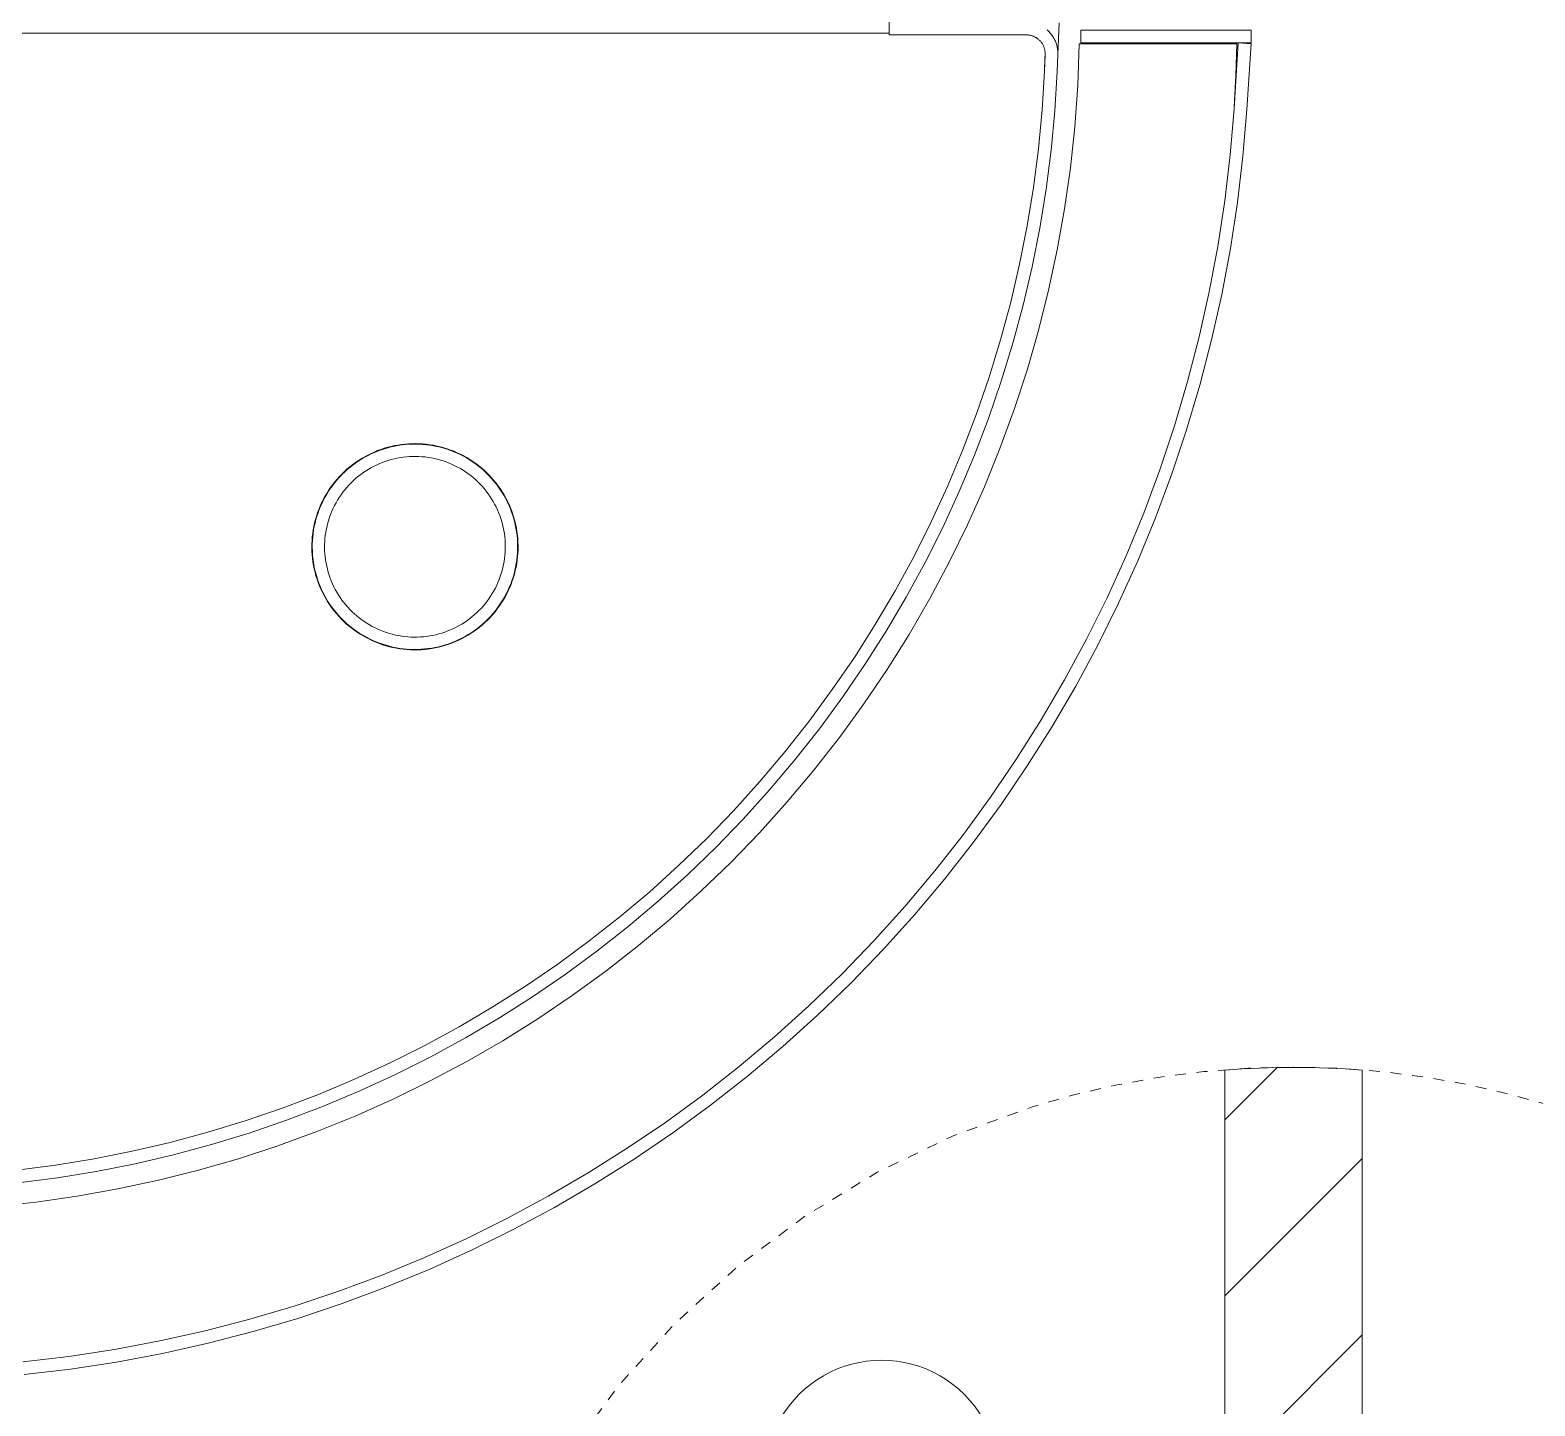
# Model space of a CAD drawing. Header units: inches. Extents: x -0.2 to 94.2, y 2.6 to 69.8.
# Drawn here: x 19.16 to 33.09, y 15.63 to 28.37 of the extents above; entities that cross this region are included whole.
import ezdxf

# ---------------------------------------------------------------- set-up
doc = ezdxf.new("R2010")
doc.units = ezdxf.units.IN
doc.linetypes.add('HIDDEN', pattern=[1.905, 1.27, -0.635])
doc.layers.add('ZANO_R', color=7, linetype='Continuous', lineweight=0)
doc.layers.add('ZANO_R_przerywana', color=250, linetype='HIDDEN', lineweight=0)

msp = doc.modelspace()

# ---------------------------------------------------------------- linework, layer by layer
at = {"layer": 'ZANO_R'}
for p, q in [((27.10965, 28.4403), (27.10965, 28.32219)), ((28.68424, 28.43515), (28.67135, 28.13983)), ((27.10965, 28.33697), (17.99391, 28.33697)), ((27.50336, 28.32219), (27.10965, 28.32219)), ((28.38013, 28.32219), (27.50336, 28.32219)), ((28.38013, 28.32219), (28.38608, 28.32209)), ((28.38608, 28.32209), (28.39202, 28.32178)), ((28.39202, 28.32178), (28.39795, 28.32127)), ((28.39795, 28.32127), (28.40385, 28.32055)), ((28.40385, 28.32055), (28.40973, 28.31964)), ((28.40973, 28.31964), (28.41558, 28.31852)), ((28.41558, 28.31852), (28.42138, 28.3172)), ((28.42138, 28.3172), (28.42713, 28.31569)), ((28.42713, 28.31569), (28.43283, 28.31398)), ((28.43283, 28.31398), (28.43847, 28.31207)), ((28.43847, 28.31207), (28.44403, 28.30997)), ((28.44403, 28.30997), (28.44953, 28.30768)), ((28.44953, 28.30768), (28.45494, 28.3052)), ((28.45494, 28.3052), (28.46026, 28.30254)), ((28.46026, 28.30254), (28.46549, 28.2997)), ((28.46549, 28.2997), (28.47061, 28.29668)), ((28.47061, 28.29668), (28.47563, 28.29348)), ((28.47563, 28.29348), (28.48054, 28.29012)), ((28.48054, 28.29012), (28.48533, 28.28659)), ((28.48533, 28.28659), (28.48999, 28.28289)), ((28.48999, 28.28289), (28.49453, 28.27904)), ((28.49453, 28.27904), (28.49893, 28.27503)), ((28.57993, 28.361), (28.57253, 28.36773)), ((28.58709, 28.35401), (28.57993, 28.361)), ((28.59401, 28.34678), (28.58709, 28.35401)), ((28.60068, 28.33932), (28.59401, 28.34678)), ((28.60708, 28.33163), (28.60068, 28.33932)), ((28.61322, 28.32373), (28.60708, 28.33163)), ((28.61909, 28.31562), (28.61322, 28.32373)), ((28.62467, 28.30732), (28.61909, 28.31562)), ((28.62997, 28.29882), (28.62467, 28.30732)), ((28.63497, 28.29016), (28.62997, 28.29882)), ((28.63966, 28.28132), (28.63497, 28.29016)), ((28.64406, 28.27233), (28.63966, 28.28132)), ((28.88458, 28.36587), (30.4594, 28.36587)), ((28.88458, 28.24776), (28.88458, 28.36587)), ((30.4594, 28.36587), (30.4594, 28.24776)), ((28.49893, 28.27503), (28.50319, 28.27088)), ((28.50319, 28.27088), (28.5073, 28.26658)), ((28.5073, 28.26658), (28.51127, 28.26214)), ((28.51127, 28.26214), (28.51508, 28.25757)), ((28.51508, 28.25757), (28.51873, 28.25288)), ((28.51873, 28.25288), (28.52221, 28.24805)), ((28.52221, 28.24805), (28.52553, 28.24312)), ((28.52553, 28.24312), (28.52868, 28.23807)), ((28.52868, 28.23807), (28.53165, 28.23291)), ((28.53165, 28.23291), (28.53445, 28.22766)), ((28.53445, 28.22766), (28.53706, 28.22231)), ((28.53706, 28.22231), (28.53949, 28.21688)), ((28.53949, 28.21688), (28.54172, 28.21137)), ((28.54172, 28.21137), (28.54377, 28.20578)), ((28.54377, 28.20578), (28.54563, 28.20013)), ((28.54563, 28.20013), (28.54729, 28.19441)), ((28.55319, 28.1414), (28.54649, 27.98797)), ((28.54729, 28.19441), (28.54875, 28.18865)), ((28.55272, 28.16374), (28.54738, 28.00881)), ((28.54875, 28.18865), (28.55001, 28.18283)), ((28.55001, 28.18283), (28.55108, 28.17698)), ((28.55108, 28.17698), (28.55194, 28.17109)), ((28.55194, 28.17109), (28.5526, 28.16518)), ((28.5526, 28.16518), (28.55305, 28.15924)), ((28.55305, 28.15924), (28.5533, 28.1533)), ((28.55335, 28.14735), (28.55319, 28.1414)), ((28.5533, 28.1533), (28.55335, 28.14735)), ((28.64814, 28.26319), (28.64406, 28.27233)), ((28.6519, 28.25392), (28.64814, 28.26319)), ((28.65535, 28.24453), (28.6519, 28.25392)), ((28.65847, 28.23502), (28.65535, 28.24453)), ((28.66126, 28.22541), (28.65847, 28.23502)), ((28.66372, 28.21571), (28.66126, 28.22541)), ((28.66584, 28.20593), (28.66372, 28.21571)), ((28.66763, 28.19608), (28.66584, 28.20593)), ((28.66908, 28.18618), (28.66763, 28.19608)), ((28.67019, 28.17624), (28.66908, 28.18618)), ((28.67095, 28.16626), (28.67019, 28.17624)), ((28.67138, 28.15626), (28.67095, 28.16626)), ((28.67119, 28.13625), (28.67146, 28.14625)), ((28.67146, 28.14625), (28.67138, 28.15626)), ((28.86952, 28.23855), (28.85531, 27.85513)), ((30.32647, 28.23855), (28.86952, 28.23855)), ((30.4594, 28.24776), (28.88458, 28.24776)), ((30.34154, 28.24776), (30.30163, 27.63882)), ((30.32647, 28.23855), (30.31793, 27.94516)), ((30.4594, 28.24003), (30.34154, 28.24776)), ((30.4594, 28.24003), (30.41949, 27.6311)), ((28.67119, 28.13625), (28.66449, 27.98282)), ((28.54649, 27.98797), (28.52467, 27.62759)), ((28.64242, 27.61846), (28.66449, 27.98282)), ((30.31793, 27.94516), (30.30249, 27.65205)), ((28.85531, 27.85513), (28.82776, 27.47244)), ((28.52467, 27.62759), (28.4907, 27.26814)), ((28.60809, 27.25505), (28.64242, 27.61846)), ((30.30163, 27.63882), (30.26633, 27.21243)), ((30.38386, 27.20067), (30.41949, 27.6311)), ((28.82776, 27.47244), (28.78692, 27.09094)), ((28.4907, 27.26814), (28.44464, 26.91005)), ((28.56152, 26.89301), (28.60809, 27.25505)), ((30.26633, 27.21243), (30.21644, 26.7875)), ((30.33349, 26.77172), (30.38386, 27.20067)), ((28.78692, 27.09094), (28.73282, 26.71109)), ((28.44464, 26.91005), (28.38654, 26.55371)), ((28.50277, 26.53274), (28.56152, 26.89301)), ((30.21644, 26.7875), (30.15201, 26.36454)), ((30.26846, 26.34475), (30.33349, 26.77172)), ((28.73282, 26.71109), (28.66554, 26.33335)), ((28.38654, 26.55371), (28.31645, 26.19953)), ((28.43191, 26.17466), (28.50277, 26.53274)), ((28.66554, 26.33335), (28.58515, 25.95819)), ((30.15201, 26.36454), (30.07313, 25.94402)), ((30.18882, 25.92026), (30.26846, 26.34475)), ((28.31645, 26.19953), (28.23447, 25.84792)), ((28.34902, 25.81917), (28.43191, 26.17466)), ((28.58515, 25.95819), (28.49175, 25.58604)), ((30.07313, 25.94402), (29.97987, 25.52646)), ((30.09469, 25.49875), (30.18882, 25.92026)), ((28.23447, 25.84792), (28.14068, 25.49927)), ((28.2542, 25.46667), (28.34902, 25.81917)), ((28.14068, 25.49927), (28.03518, 25.15398)), ((28.49175, 25.58604), (28.38546, 25.21738)), ((29.97987, 25.52646), (29.87236, 25.11234)), ((29.98616, 25.08071), (30.09469, 25.49875)), ((28.14754, 25.11757), (28.2542, 25.46667)), ((28.38546, 25.21738), (28.26641, 24.85263)), ((28.03518, 25.15398), (27.91811, 24.81244)), ((28.02918, 24.77227), (28.14754, 25.11757)), ((29.87236, 25.11234), (29.75072, 24.70215)), ((29.86336, 24.66664), (29.98616, 25.08071)), ((27.91811, 24.81244), (27.7896, 24.47505)), ((28.26641, 24.85263), (28.13473, 24.49225)), ((27.89925, 24.43115), (28.02918, 24.77227)), ((29.75072, 24.70215), (29.61509, 24.29637)), ((29.72645, 24.25702), (29.86336, 24.66664)), ((22.49931, 24.51218), (22.53151, 24.51923)), ((22.53151, 24.51923), (22.56393, 24.52517)), ((22.56457, 24.52129), (22.53229, 24.51537)), ((22.56393, 24.52517), (22.59653, 24.52999)), ((22.59704, 24.52609), (22.56457, 24.52129)), ((22.59653, 24.52999), (22.62928, 24.53368)), ((22.62966, 24.52976), (22.59704, 24.52609)), ((22.62928, 24.53368), (22.66214, 24.53624)), ((22.66238, 24.53231), (22.62966, 24.52976)), ((22.66214, 24.53624), (22.69507, 24.53766)), ((22.69517, 24.53373), (22.66238, 24.53231)), ((22.69507, 24.53766), (22.72803, 24.53795)), ((22.72799, 24.53401), (22.69517, 24.53373)), ((22.76081, 24.53316), (22.72799, 24.53401)), ((22.72803, 24.53795), (22.76098, 24.53709)), ((22.79357, 24.53118), (22.76081, 24.53316)), ((22.76098, 24.53709), (22.79387, 24.5351)), ((22.82624, 24.52807), (22.79357, 24.53118)), ((22.79387, 24.5351), (22.82668, 24.53198)), ((22.85879, 24.52383), (22.82624, 24.52807)), ((22.82668, 24.53198), (22.85937, 24.52772)), ((22.89117, 24.51847), (22.85879, 24.52383)), ((22.85937, 24.52772), (22.89188, 24.52234)), ((22.92335, 24.512), (22.89117, 24.51847)), ((22.89188, 24.52234), (22.92419, 24.51584)), ((22.17068, 24.36427), (22.19796, 24.38276)), ((22.20011, 24.37946), (22.17294, 24.36105)), ((22.19796, 24.38276), (22.22587, 24.40029)), ((22.22791, 24.39692), (22.20011, 24.37946)), ((22.22587, 24.40029), (22.25437, 24.41685)), ((22.25628, 24.41342), (22.22791, 24.39692)), ((22.25437, 24.41685), (22.28342, 24.43242)), ((22.28521, 24.42892), (22.25628, 24.41342)), ((22.28342, 24.43242), (22.31299, 24.44698)), ((22.31466, 24.44341), (22.28521, 24.42892)), ((22.31299, 24.44698), (22.34304, 24.4605)), ((22.34459, 24.45689), (22.31466, 24.44341)), ((22.34304, 24.4605), (22.37354, 24.47298)), ((22.37497, 24.46932), (22.34459, 24.45689)), ((22.37354, 24.47298), (22.40446, 24.48441)), ((22.40576, 24.48069), (22.37497, 24.46932)), ((22.40446, 24.48441), (22.43575, 24.49475)), ((22.43692, 24.49099), (22.40576, 24.48069)), ((22.43575, 24.49475), (22.46738, 24.50401)), ((22.46842, 24.50022), (22.43692, 24.49099)), ((22.44347, 24.37292), (22.47089, 24.38199)), ((22.46738, 24.50401), (22.49931, 24.51218)), ((22.50022, 24.50835), (22.46842, 24.50022)), ((22.47089, 24.38199), (22.49861, 24.3901)), ((22.49861, 24.3901), (22.52659, 24.39726)), ((22.53229, 24.51537), (22.50022, 24.50835)), ((22.52659, 24.39726), (22.5548, 24.40344)), ((22.5548, 24.40344), (22.58321, 24.40865)), ((22.58321, 24.40865), (22.61178, 24.41287)), ((22.61178, 24.41287), (22.64048, 24.4161)), ((22.64048, 24.4161), (22.66927, 24.41834)), ((22.66927, 24.41834), (22.69813, 24.41959)), ((22.69813, 24.41959), (22.72701, 24.41984)), ((22.72701, 24.41984), (22.75588, 24.41909)), ((22.75588, 24.41909), (22.78471, 24.41735)), ((22.78471, 24.41735), (22.81346, 24.41461)), ((22.81346, 24.41461), (22.8421, 24.41088)), ((22.8421, 24.41088), (22.87059, 24.40617)), ((22.87059, 24.40617), (22.89891, 24.40047)), ((22.89891, 24.40047), (22.92701, 24.3938)), ((22.95529, 24.50442), (22.92335, 24.512)), ((22.92419, 24.51584), (22.95626, 24.50823)), ((22.92701, 24.3938), (22.95486, 24.38617)), ((22.95486, 24.38617), (22.98243, 24.37757)), ((22.98694, 24.49574), (22.95529, 24.50442)), ((22.95626, 24.50823), (22.98805, 24.49952)), ((22.98243, 24.37757), (23.00969, 24.36804)), ((23.01828, 24.48598), (22.98694, 24.49574)), ((22.98805, 24.49952), (23.01951, 24.48971)), ((23.04926, 24.47513), (23.01828, 24.48598)), ((23.01951, 24.48971), (23.05062, 24.47883)), ((23.07985, 24.46323), (23.04926, 24.47513)), ((23.05062, 24.47883), (23.08134, 24.46688)), ((23.11001, 24.45028), (23.07985, 24.46323)), ((23.08134, 24.46688), (23.11162, 24.45387)), ((23.1397, 24.43629), (23.11001, 24.45028)), ((23.11162, 24.45387), (23.14144, 24.43983)), ((23.16889, 24.42129), (23.1397, 24.43629)), ((23.14144, 24.43983), (23.17075, 24.42476)), ((23.19755, 24.40529), (23.16889, 24.42129)), ((23.17075, 24.42476), (23.19953, 24.40869)), ((23.22564, 24.38831), (23.19755, 24.40529)), ((23.19953, 24.40869), (23.22773, 24.39164)), ((23.25313, 24.37037), (23.22564, 24.38831)), ((23.22773, 24.39164), (23.25533, 24.37363)), ((27.7896, 24.47505), (27.64978, 24.14218)), ((27.75789, 24.09461), (27.89925, 24.43115)), ((28.13473, 24.49225), (27.9906, 24.13667)), ((22.02179, 24.23464), (22.04469, 24.25835)), ((22.02467, 24.23196), (22.04748, 24.25556)), ((22.04469, 24.25835), (22.0684, 24.28125)), ((22.07108, 24.27837), (22.04748, 24.25556)), ((22.0684, 24.28125), (22.09288, 24.30331)), ((22.09546, 24.30035), (22.07108, 24.27837)), ((22.09288, 24.30331), (22.1181, 24.32452)), ((22.12058, 24.32147), (22.09546, 24.30035)), ((22.1181, 24.32452), (22.14405, 24.34485)), ((22.14642, 24.34171), (22.12058, 24.32147)), ((22.14405, 24.34485), (22.17068, 24.36427)), ((22.17294, 24.36105), (22.14642, 24.34171)), ((22.19254, 24.23282), (22.21527, 24.25063)), ((22.21527, 24.25063), (22.23861, 24.26765)), ((22.23861, 24.26765), (22.26252, 24.28385)), ((22.26252, 24.28385), (22.28697, 24.29921)), ((22.28697, 24.29921), (22.31194, 24.31373)), ((22.31194, 24.31373), (22.3374, 24.32737)), ((22.3374, 24.32737), (22.36331, 24.34012)), ((22.36331, 24.34012), (22.38965, 24.35198)), ((22.38965, 24.35198), (22.41638, 24.36291)), ((22.41638, 24.36291), (22.44347, 24.37292)), ((23.00969, 24.36804), (23.03661, 24.35756)), ((23.03661, 24.35756), (23.06315, 24.34616)), ((23.06315, 24.34616), (23.08928, 24.33386)), ((23.08928, 24.33386), (23.11496, 24.32066)), ((23.11496, 24.32066), (23.14018, 24.30658)), ((23.14018, 24.30658), (23.1649, 24.29164)), ((23.1649, 24.29164), (23.18908, 24.27585)), ((23.18908, 24.27585), (23.21271, 24.25924)), ((23.21271, 24.25924), (23.23575, 24.24182)), ((23.23575, 24.24182), (23.25817, 24.22362)), ((23.27998, 24.35149), (23.25313, 24.37037)), ((23.25533, 24.37363), (23.2823, 24.35467)), ((23.30616, 24.3317), (23.27998, 24.35149)), ((23.2823, 24.35467), (23.30859, 24.3348)), ((23.33164, 24.31101), (23.30616, 24.3317)), ((23.30859, 24.3348), (23.33418, 24.31403)), ((23.3564, 24.28946), (23.33164, 24.31101)), ((23.33418, 24.31403), (23.35904, 24.29239)), ((23.3804, 24.26707), (23.3564, 24.28946)), ((23.35904, 24.29239), (23.38313, 24.2699)), ((23.4036, 24.24386), (23.3804, 24.26707)), ((23.38313, 24.2699), (23.40644, 24.24659)), ((23.426, 24.21986), (23.4036, 24.24386)), ((23.40644, 24.24659), (23.42892, 24.2225)), ((29.61509, 24.29637), (29.46563, 23.89548)), ((29.57557, 23.85233), (29.72645, 24.25702)), ((21.90275, 24.07717), (21.92028, 24.10508)), ((21.90612, 24.07513), (21.92358, 24.10292)), ((21.92028, 24.10508), (21.93877, 24.13236)), ((21.92358, 24.10292), (21.94199, 24.1301)), ((21.93877, 24.13236), (21.95819, 24.15899)), ((21.94199, 24.1301), (21.96133, 24.15662)), ((21.95819, 24.15899), (21.97852, 24.18494)), ((21.96133, 24.15662), (21.98157, 24.18245)), ((21.97852, 24.18494), (21.99972, 24.21016)), ((21.98157, 24.18245), (22.00269, 24.20758)), ((21.99972, 24.21016), (22.02179, 24.23464)), ((22.00269, 24.20758), (22.02467, 24.23196)), ((22.05241, 24.08777), (22.07022, 24.1105)), ((22.07022, 24.1105), (22.0888, 24.13261)), ((22.0888, 24.13261), (22.10814, 24.15406)), ((22.10814, 24.15406), (22.12821, 24.17483)), ((22.12821, 24.17483), (22.14898, 24.1949)), ((22.14898, 24.1949), (22.17043, 24.21423)), ((22.17043, 24.21423), (22.19254, 24.23282)), ((23.25817, 24.22362), (23.27995, 24.20466)), ((23.27995, 24.20466), (23.30107, 24.18495)), ((23.30107, 24.18495), (23.32149, 24.16453)), ((23.32149, 24.16453), (23.34119, 24.14342)), ((23.34119, 24.14342), (23.36016, 24.12163)), ((23.36016, 24.12163), (23.37836, 24.09921)), ((23.37836, 24.09921), (23.39578, 24.07617)), ((23.44755, 24.19511), (23.426, 24.21986)), ((23.42892, 24.2225), (23.45056, 24.19764)), ((23.46824, 24.16962), (23.44755, 24.19511)), ((23.45056, 24.19764), (23.47134, 24.17205)), ((23.48803, 24.14344), (23.46824, 24.16962)), ((23.47134, 24.17205), (23.49121, 24.14576)), ((23.50691, 24.11659), (23.48803, 24.14344)), ((23.49121, 24.14576), (23.51017, 24.1188)), ((23.52485, 24.0891), (23.50691, 24.11659)), ((23.51017, 24.1188), (23.52818, 24.0912)), ((27.64978, 24.14218), (27.49882, 23.81421)), ((27.9906, 24.13667), (27.83417, 23.78632)), ((21.83005, 23.9295), (21.84254, 23.96)), ((21.84254, 23.96), (21.85606, 23.99005)), ((21.84615, 23.95845), (21.85962, 23.98838)), ((21.85606, 23.99005), (21.87062, 24.01962)), ((21.85962, 23.98838), (21.87412, 24.01782)), ((21.87062, 24.01962), (21.88619, 24.04867)), ((21.87412, 24.01782), (21.88962, 24.04675)), ((21.88619, 24.04867), (21.90275, 24.07717)), ((21.88962, 24.04675), (21.90612, 24.07513)), ((21.96292, 23.93973), (21.97567, 23.96564)), ((21.97567, 23.96564), (21.98931, 23.9911)), ((21.98931, 23.9911), (22.00382, 24.01607)), ((22.00382, 24.01607), (22.01919, 24.04052)), ((22.01919, 24.04052), (22.03539, 24.06443)), ((22.03539, 24.06443), (22.05241, 24.08777)), ((23.39578, 24.07617), (23.41239, 24.05254)), ((23.41239, 24.05254), (23.42817, 24.02836)), ((23.42817, 24.02836), (23.44311, 24.00364)), ((23.44311, 24.00364), (23.45719, 23.97843)), ((23.45719, 23.97843), (23.47039, 23.95274)), ((23.54183, 24.06101), (23.52485, 24.0891)), ((23.52818, 24.0912), (23.54523, 24.06299)), ((23.55783, 24.03236), (23.54183, 24.06101)), ((23.54523, 24.06299), (23.5613, 24.03422)), ((23.57283, 24.00316), (23.55783, 24.03236)), ((23.5613, 24.03422), (23.57636, 24.0049)), ((23.58682, 23.97347), (23.57283, 24.00316)), ((23.57636, 24.0049), (23.59041, 23.97508)), ((23.59977, 23.94331), (23.58682, 23.97347)), ((23.59041, 23.97508), (23.60341, 23.9448)), ((27.60526, 23.76302), (27.75789, 24.09461)), ((21.79086, 23.80372), (21.79903, 23.83566)), ((21.79469, 23.80281), (21.80282, 23.83461)), ((21.79903, 23.83566), (21.80829, 23.86729)), ((21.80282, 23.83461), (21.81205, 23.86612)), ((21.80829, 23.86729), (21.81863, 23.89858)), ((21.81205, 23.86612), (21.82235, 23.89728)), ((21.81863, 23.89858), (21.83005, 23.9295)), ((21.82235, 23.89728), (21.83372, 23.92807)), ((21.83372, 23.92807), (21.84615, 23.95845)), ((21.91294, 23.80443), (21.92105, 23.83215)), ((21.92105, 23.83215), (21.93012, 23.85957)), ((21.93012, 23.85957), (21.94012, 23.88666)), ((21.94012, 23.88666), (21.95106, 23.91339)), ((21.95106, 23.91339), (21.96292, 23.93973)), ((23.47039, 23.95274), (23.4827, 23.92661)), ((23.4827, 23.92661), (23.4941, 23.90007)), ((23.4941, 23.90007), (23.50457, 23.87316)), ((23.50457, 23.87316), (23.51411, 23.8459)), ((23.51411, 23.8459), (23.5227, 23.81832)), ((23.61167, 23.91272), (23.59977, 23.94331)), ((23.60341, 23.9448), (23.61536, 23.91409)), ((23.62251, 23.88174), (23.61167, 23.91272)), ((23.61536, 23.91409), (23.62625, 23.88298)), ((23.63228, 23.8504), (23.62251, 23.88174)), ((23.62625, 23.88298), (23.63606, 23.85151)), ((23.64095, 23.81875), (23.63228, 23.8504)), ((23.63606, 23.85151), (23.64477, 23.81973)), ((29.46563, 23.89548), (29.30251, 23.49995)), ((29.41092, 23.45305), (29.57557, 23.85233)), ((21.76936, 23.67376), (21.77305, 23.70651)), ((21.77305, 23.70651), (21.77787, 23.73911)), ((21.77328, 23.67338), (21.77695, 23.706)), ((21.77695, 23.706), (21.78175, 23.73847)), ((21.77787, 23.73911), (21.78381, 23.77153)), ((21.78175, 23.73847), (21.78767, 23.77075)), ((21.78381, 23.77153), (21.79086, 23.80372)), ((21.78767, 23.77075), (21.79469, 23.80281)), ((21.88694, 23.66256), (21.89017, 23.69126)), ((21.89017, 23.69126), (21.89439, 23.71983)), ((21.89439, 23.71983), (21.8996, 23.74824)), ((21.8996, 23.74824), (21.90578, 23.77645)), ((21.90578, 23.77645), (21.91294, 23.80443)), ((23.5227, 23.81832), (23.53034, 23.79047)), ((23.53034, 23.79047), (23.53701, 23.76237)), ((23.53701, 23.76237), (23.5427, 23.73406)), ((23.5427, 23.73406), (23.54742, 23.70556)), ((23.54742, 23.70556), (23.55115, 23.67692)), ((23.64853, 23.78681), (23.64095, 23.81875)), ((23.64477, 23.81973), (23.65238, 23.78766)), ((23.65501, 23.75464), (23.64853, 23.78681)), ((23.65238, 23.78766), (23.65888, 23.75535)), ((23.66037, 23.72225), (23.65501, 23.75464)), ((23.65888, 23.75535), (23.66426, 23.72283)), ((23.6646, 23.68971), (23.66037, 23.72225)), ((23.66426, 23.72283), (23.66851, 23.69015)), ((23.66771, 23.65703), (23.6646, 23.68971)), ((23.66851, 23.69015), (23.67164, 23.65734)), ((27.49882, 23.81421), (27.33689, 23.49151)), ((27.44155, 23.43677), (27.60526, 23.76302)), ((27.83417, 23.78632), (27.66565, 23.44163)), ((21.76509, 23.57501), (21.76538, 23.60797)), ((21.76595, 23.54206), (21.76509, 23.57501)), ((21.76538, 23.60797), (21.7668, 23.6409)), ((21.76794, 23.50917), (21.76595, 23.54206)), ((21.7668, 23.6409), (21.76936, 23.67376)), ((21.76903, 23.57505), (21.76931, 23.60787)), ((21.76988, 23.54223), (21.76903, 23.57505)), ((21.76931, 23.60787), (21.77073, 23.64066)), ((21.77186, 23.50947), (21.76988, 23.54223)), ((21.77073, 23.64066), (21.77328, 23.67338)), ((21.8832, 23.57603), (21.88345, 23.60491)), ((21.88395, 23.54716), (21.8832, 23.57603)), ((21.88345, 23.60491), (21.8847, 23.63377)), ((21.88569, 23.51833), (21.88395, 23.54716)), ((21.8847, 23.63377), (21.88694, 23.66256)), ((23.55115, 23.67692), (23.55388, 23.64817)), ((23.55388, 23.64817), (23.55563, 23.61934)), ((23.55613, 23.56159), (23.55488, 23.53274)), ((23.55563, 23.61934), (23.55638, 23.59047)), ((23.55638, 23.59047), (23.55613, 23.56159)), ((23.6697, 23.62427), (23.66771, 23.65703)), ((23.66885, 23.52584), (23.67026, 23.55864)), ((23.67055, 23.59146), (23.6697, 23.62427)), ((23.67026, 23.55864), (23.67055, 23.59146)), ((23.67164, 23.65734), (23.67363, 23.62444)), ((23.6742, 23.55853), (23.67278, 23.52561)), ((23.67363, 23.62444), (23.67448, 23.59149)), ((23.67448, 23.59149), (23.6742, 23.55853)), ((21.77106, 23.47636), (21.76794, 23.50917)), ((21.77532, 23.44367), (21.77106, 23.47636)), ((21.77497, 23.4768), (21.77186, 23.50947)), ((21.77921, 23.44425), (21.77497, 23.4768)), ((21.7807, 23.41116), (21.77532, 23.44367)), ((21.78457, 23.41187), (21.77921, 23.44425)), ((21.7872, 23.37885), (21.7807, 23.41116)), ((21.79104, 23.37969), (21.78457, 23.41187)), ((21.88843, 23.48958), (21.88569, 23.51833)), ((21.89216, 23.46094), (21.88843, 23.48958)), ((21.89687, 23.43245), (21.89216, 23.46094)), ((21.90257, 23.40413), (21.89687, 23.43245)), ((21.90924, 23.37603), (21.90257, 23.40413)), ((23.53998, 23.41826), (23.53379, 23.39005)), ((23.54518, 23.44667), (23.53998, 23.41826)), ((23.54941, 23.47524), (23.54518, 23.44667)), ((23.55264, 23.50394), (23.54941, 23.47524)), ((23.55488, 23.53274), (23.55264, 23.50394)), ((23.65191, 23.39575), (23.65783, 23.42803)), ((23.66171, 23.42739), (23.65577, 23.39497)), ((23.65783, 23.42803), (23.66262, 23.4605)), ((23.66653, 23.46), (23.66171, 23.42739)), ((23.66262, 23.4605), (23.6663, 23.49312)), ((23.6663, 23.49312), (23.66885, 23.52584)), ((23.67022, 23.49275), (23.66653, 23.46)), ((23.67278, 23.52561), (23.67022, 23.49275)), ((27.33689, 23.49151), (27.16417, 23.17446)), ((27.26693, 23.11622), (27.44155, 23.43677)), ((27.66565, 23.44163), (27.48524, 23.10301)), ((29.30251, 23.49995), (29.12594, 23.11024)), ((29.23267, 23.05965), (29.41092, 23.45305)), ((21.79481, 23.34678), (21.7872, 23.37885)), ((21.79862, 23.34775), (21.79104, 23.37969)), ((21.80352, 23.31499), (21.79481, 23.34678)), ((21.8073, 23.3161), (21.79862, 23.34775)), ((21.81333, 23.28353), (21.80352, 23.31499)), ((21.81706, 23.28476), (21.8073, 23.3161)), ((21.82421, 23.25242), (21.81333, 23.28353)), ((21.8279, 23.25378), (21.81706, 23.28476)), ((21.91687, 23.34818), (21.90924, 23.37603)), ((21.92547, 23.3206), (21.91687, 23.34818)), ((21.935, 23.29334), (21.92547, 23.3206)), ((21.94548, 23.26643), (21.935, 23.29334)), ((21.95687, 23.23989), (21.94548, 23.26643)), ((23.49945, 23.27984), (23.48851, 23.25311)), ((23.50946, 23.30693), (23.49945, 23.27984)), ((23.51853, 23.33435), (23.50946, 23.30693)), ((23.52664, 23.36207), (23.51853, 23.33435)), ((23.53379, 23.39005), (23.52664, 23.36207)), ((23.60585, 23.23844), (23.61723, 23.26922)), ((23.62094, 23.26792), (23.60952, 23.23701)), ((23.61723, 23.26922), (23.62753, 23.30039)), ((23.63129, 23.29922), (23.62094, 23.26792)), ((23.62753, 23.30039), (23.63675, 23.33189)), ((23.64055, 23.33085), (23.63129, 23.29922)), ((23.63675, 23.33189), (23.64488, 23.36369)), ((23.64871, 23.36278), (23.64055, 23.33085)), ((23.64488, 23.36369), (23.65191, 23.39575)), ((23.65577, 23.39497), (23.64871, 23.36278)), ((21.83616, 23.2217), (21.82421, 23.25242)), ((21.83981, 23.22319), (21.8279, 23.25378)), ((21.84917, 23.19142), (21.83616, 23.2217)), ((21.85276, 23.19303), (21.83981, 23.22319)), ((21.86321, 23.1616), (21.84917, 23.19142)), ((21.86675, 23.16334), (21.85276, 23.19303)), ((21.87828, 23.13229), (21.86321, 23.1616)), ((21.88175, 23.13415), (21.86675, 23.16334)), ((21.89434, 23.10351), (21.87828, 23.13229)), ((21.89775, 23.10549), (21.88175, 23.13415)), ((21.96918, 23.21376), (21.95687, 23.23989)), ((21.98238, 23.18808), (21.96918, 23.21376)), ((21.99646, 23.16286), (21.98238, 23.18808)), ((22.0114, 23.13814), (21.99646, 23.16286)), ((22.02719, 23.11396), (22.0114, 23.13814)), ((23.42039, 23.12598), (23.40418, 23.10207)), ((23.43575, 23.15044), (23.42039, 23.12598)), ((23.45026, 23.17541), (23.43575, 23.15044)), ((23.46391, 23.20086), (23.45026, 23.17541)), ((23.47666, 23.22677), (23.46391, 23.20086)), ((23.48851, 23.25311), (23.47666, 23.22677)), ((23.54995, 23.11975), (23.56546, 23.14868)), ((23.56896, 23.14688), (23.55339, 23.11783)), ((23.56546, 23.14868), (23.57995, 23.17813)), ((23.58351, 23.17645), (23.56896, 23.14688)), ((23.57995, 23.17813), (23.59342, 23.20806)), ((23.59704, 23.2065), (23.58351, 23.17645)), ((23.59342, 23.20806), (23.60585, 23.23844)), ((23.60952, 23.23701), (23.59704, 23.2065)), ((27.16417, 23.17446), (26.98087, 22.86341)), ((21.91139, 23.0753), (21.89434, 23.10351)), ((21.91473, 23.0774), (21.89775, 23.10549)), ((21.92941, 23.0477), (21.91139, 23.0753)), ((21.93267, 23.04991), (21.91473, 23.0774)), ((21.94836, 23.02074), (21.92941, 23.0477)), ((21.95155, 23.02306), (21.93267, 23.04991)), ((21.96824, 22.99445), (21.94836, 23.02074)), ((21.97134, 22.99688), (21.95155, 23.02306)), ((21.98901, 22.96886), (21.96824, 22.99445)), ((21.99202, 22.9714), (21.97134, 22.99688)), ((22.0438, 23.09033), (22.02719, 23.11396)), ((22.06122, 23.06729), (22.0438, 23.09033)), ((22.07942, 23.04487), (22.06122, 23.06729)), ((22.09838, 23.02309), (22.07942, 23.04487)), ((22.11809, 23.00197), (22.09838, 23.02309)), ((22.13851, 22.98155), (22.11809, 23.00197)), ((23.31137, 22.99167), (23.2906, 22.97161)), ((23.33143, 23.01244), (23.31137, 22.99167)), ((23.35077, 23.0339), (23.33143, 23.01244)), ((23.36936, 23.056), (23.35077, 23.0339)), ((23.38717, 23.07874), (23.36936, 23.056)), ((23.40418, 23.10207), (23.38717, 23.07874)), ((23.458, 22.98405), (23.47825, 23.00989)), ((23.48139, 23.00751), (23.46106, 22.98157)), ((23.47825, 23.00989), (23.49758, 23.03641)), ((23.50081, 23.03414), (23.48139, 23.00751)), ((23.49758, 23.03641), (23.516, 23.06358)), ((23.51929, 23.06143), (23.50081, 23.03414)), ((23.516, 23.06358), (23.53346, 23.09137)), ((23.53683, 23.08933), (23.51929, 23.06143)), ((23.53346, 23.09137), (23.54995, 23.11975)), ((23.55339, 23.11783), (23.53683, 23.08933)), ((27.0816, 22.80173), (27.26693, 23.11622)), ((27.48524, 23.10301), (27.29315, 22.77088)), ((29.12594, 23.11024), (28.93611, 22.72681)), ((29.04104, 22.6726), (29.23267, 23.05965)), ((22.01065, 22.944), (21.98901, 22.96886)), ((22.01358, 22.94664), (21.99202, 22.9714)), ((22.03314, 22.91991), (22.01065, 22.944)), ((22.03597, 22.92264), (22.01358, 22.94664)), ((22.05644, 22.8966), (22.03314, 22.91991)), ((22.05918, 22.89943), (22.03597, 22.92264)), ((22.08054, 22.87412), (22.05644, 22.8966)), ((22.08318, 22.87704), (22.05918, 22.89943)), ((22.1054, 22.85247), (22.08054, 22.87412)), ((22.10793, 22.85549), (22.08318, 22.87704)), ((22.13099, 22.8317), (22.1054, 22.85247)), ((22.13342, 22.8348), (22.10793, 22.85549)), ((22.15962, 22.96184), (22.13851, 22.98155)), ((22.18141, 22.94288), (22.15962, 22.96184)), ((22.20383, 22.92468), (22.18141, 22.94288)), ((22.22687, 22.90726), (22.20383, 22.92468)), ((22.25049, 22.89065), (22.22687, 22.90726)), ((22.27468, 22.87487), (22.25049, 22.89065)), ((22.2994, 22.85992), (22.27468, 22.87487)), ((22.32461, 22.84584), (22.2994, 22.85992)), ((22.3503, 22.83264), (22.32461, 22.84584)), ((23.12763, 22.85278), (23.10218, 22.83913)), ((23.1526, 22.86729), (23.12763, 22.85278)), ((23.17706, 22.88265), (23.1526, 22.86729)), ((23.20097, 22.89885), (23.17706, 22.88265)), ((23.2243, 22.91587), (23.20097, 22.89885)), ((23.24704, 22.93368), (23.2243, 22.91587)), ((23.26914, 22.95227), (23.24704, 22.93368)), ((23.2906, 22.97161), (23.26914, 22.95227)), ((23.31899, 22.84504), (23.29315, 22.82479)), ((23.34411, 22.86616), (23.31899, 22.84504)), ((23.3467, 22.86319), (23.32147, 22.84198)), ((23.36849, 22.88813), (23.34411, 22.86616)), ((23.37118, 22.88526), (23.3467, 22.86319)), ((23.3921, 22.91094), (23.36849, 22.88813)), ((23.39488, 22.90816), (23.37118, 22.88526)), ((23.3921, 22.91094), (23.41491, 22.93455)), ((23.41778, 22.93186), (23.39488, 22.90816)), ((23.41491, 22.93455), (23.43688, 22.95892)), ((23.43985, 22.95634), (23.41778, 22.93186)), ((23.43688, 22.95892), (23.458, 22.98405)), ((23.46106, 22.98157), (23.43985, 22.95634)), ((26.98087, 22.86341), (26.78718, 22.55871)), ((22.15728, 22.81183), (22.13099, 22.8317)), ((22.1596, 22.81501), (22.13342, 22.8348)), ((22.18424, 22.79287), (22.15728, 22.81183)), ((22.18645, 22.79613), (22.1596, 22.81501)), ((22.21184, 22.77486), (22.18424, 22.79287)), ((22.21394, 22.77819), (22.18645, 22.79613)), ((22.24005, 22.75781), (22.21184, 22.77486)), ((22.24202, 22.76121), (22.21394, 22.77819)), ((22.26882, 22.74174), (22.24005, 22.75781)), ((22.27068, 22.74521), (22.24202, 22.76121)), ((22.29814, 22.72668), (22.26882, 22.74174)), ((22.29988, 22.73021), (22.27068, 22.74521)), ((22.32795, 22.71263), (22.29814, 22.72668)), ((22.32957, 22.71622), (22.29988, 22.73021)), ((22.35824, 22.69963), (22.32795, 22.71263)), ((22.35973, 22.70327), (22.32957, 22.71622)), ((22.37643, 22.82034), (22.3503, 22.83264)), ((22.40297, 22.80894), (22.37643, 22.82034)), ((22.42988, 22.79847), (22.40297, 22.80894)), ((22.45714, 22.78893), (22.42988, 22.79847)), ((22.48471, 22.78034), (22.45714, 22.78893)), ((22.51257, 22.7727), (22.48471, 22.78034)), ((22.54067, 22.76603), (22.51257, 22.7727)), ((22.56898, 22.76034), (22.54067, 22.76603)), ((22.59748, 22.75562), (22.56898, 22.76034)), ((22.62612, 22.75189), (22.59748, 22.75562)), ((22.65487, 22.74915), (22.62612, 22.75189)), ((22.6837, 22.74741), (22.65487, 22.74915)), ((22.71257, 22.74666), (22.6837, 22.74741)), ((22.74145, 22.74691), (22.71257, 22.74666)), ((22.7703, 22.74816), (22.74145, 22.74691)), ((22.7991, 22.7504), (22.7703, 22.74816)), ((22.8278, 22.75363), (22.7991, 22.7504)), ((22.85637, 22.75786), (22.8278, 22.75363)), ((22.88477, 22.76306), (22.85637, 22.75786)), ((22.91299, 22.76924), (22.88477, 22.76306)), ((22.94097, 22.7764), (22.91299, 22.76924)), ((22.96868, 22.78451), (22.94097, 22.7764)), ((22.99611, 22.79358), (22.96868, 22.78451)), ((23.0232, 22.80359), (22.99611, 22.79358)), ((23.04993, 22.81453), (23.0232, 22.80359)), ((23.07626, 22.82638), (23.04993, 22.81453)), ((23.09498, 22.70962), (23.0646, 22.69719)), ((23.09654, 22.706), (23.06603, 22.69352)), ((23.10218, 22.83913), (23.07626, 22.82638)), ((23.12491, 22.72309), (23.09498, 22.70962)), ((23.12659, 22.71953), (23.09654, 22.706)), ((23.15436, 22.73758), (23.12491, 22.72309)), ((23.15616, 22.73408), (23.12659, 22.71953)), ((23.18329, 22.75309), (23.15436, 22.73758)), ((23.18521, 22.74965), (23.15616, 22.73408)), ((23.21167, 22.76958), (23.18329, 22.75309)), ((23.21371, 22.76621), (23.18521, 22.74965)), ((23.23946, 22.78704), (23.21167, 22.76958)), ((23.24161, 22.78375), (23.21371, 22.76621)), ((23.26663, 22.80545), (23.23946, 22.78704)), ((23.2689, 22.80223), (23.24161, 22.78375)), ((23.29315, 22.82479), (23.26663, 22.80545)), ((23.29553, 22.82165), (23.2689, 22.80223)), ((23.32147, 22.84198), (23.29553, 22.82165)), ((26.88578, 22.49368), (27.0816, 22.80173)), ((27.29315, 22.77088), (27.08962, 22.44563)), ((28.93611, 22.72681), (28.73325, 22.35011)), ((22.38895, 22.68767), (22.35824, 22.69963)), ((22.39032, 22.69137), (22.35973, 22.70327)), ((22.42006, 22.67679), (22.38895, 22.68767)), ((22.4213, 22.68053), (22.39032, 22.69137)), ((22.45153, 22.66698), (22.42006, 22.67679)), ((22.45263, 22.67076), (22.4213, 22.68053)), ((22.48331, 22.65827), (22.45153, 22.66698)), ((22.48429, 22.66208), (22.45263, 22.67076)), ((22.51538, 22.65066), (22.48331, 22.65827)), ((22.51622, 22.65451), (22.48429, 22.66208)), ((22.54769, 22.64416), (22.51538, 22.65066)), ((22.5484, 22.64803), (22.51622, 22.65451)), ((22.58021, 22.63878), (22.54769, 22.64416)), ((22.58078, 22.64267), (22.5484, 22.64803)), ((22.61289, 22.63452), (22.58021, 22.63878)), ((22.61333, 22.63844), (22.58078, 22.64267)), ((22.6457, 22.6314), (22.61289, 22.63452)), ((22.64601, 22.63533), (22.61333, 22.63844)), ((22.6786, 22.62941), (22.6457, 22.6314)), ((22.67877, 22.63334), (22.64601, 22.63533)), ((22.71155, 22.62856), (22.6786, 22.62941)), ((22.71158, 22.63249), (22.67877, 22.63334)), ((22.74451, 22.62884), (22.71155, 22.62856)), ((22.7444, 22.63278), (22.71158, 22.63249)), ((22.7772, 22.63419), (22.7444, 22.63278)), ((22.77743, 22.63026), (22.74451, 22.62884)), ((22.80992, 22.63674), (22.7772, 22.63419)), ((22.81029, 22.63282), (22.77743, 22.63026)), ((22.84254, 22.64041), (22.80992, 22.63674)), ((22.84304, 22.63651), (22.81029, 22.63282)), ((22.87501, 22.64521), (22.84254, 22.64041)), ((22.87565, 22.64133), (22.84304, 22.63651)), ((22.90729, 22.65113), (22.87501, 22.64521)), ((22.90807, 22.64727), (22.87565, 22.64133)), ((22.93935, 22.65816), (22.90729, 22.65113)), ((22.94026, 22.65433), (22.90807, 22.64727)), ((22.97115, 22.66629), (22.93935, 22.65816)), ((22.97219, 22.66249), (22.94026, 22.65433)), ((23.00265, 22.67551), (22.97115, 22.66629)), ((23.00382, 22.67175), (22.97219, 22.66249)), ((23.03381, 22.68581), (23.00265, 22.67551)), ((23.03512, 22.6821), (23.00382, 22.67175)), ((23.0646, 22.69719), (23.03381, 22.68581)), ((23.06603, 22.69352), (23.03512, 22.6821)), ((28.83626, 22.29233), (29.04104, 22.6726)), ((26.78718, 22.55871), (26.58333, 22.26072)), ((26.67968, 22.1924), (26.88578, 22.49368)), ((27.08962, 22.44563), (26.87489, 22.12766)), ((28.73325, 22.35011), (28.51759, 21.98059)), ((28.61857, 21.91931), (28.83626, 22.29233)), ((26.58333, 22.26072), (26.36955, 21.96977)), ((26.46354, 21.89824), (26.67968, 22.1924)), ((26.87489, 22.12766), (26.64923, 21.81735)), ((26.36955, 21.96977), (26.14609, 21.68619)), ((26.23761, 21.61154), (26.46354, 21.89824)), ((28.51759, 21.98059), (28.2894, 21.61867)), ((28.38822, 21.55398), (28.61857, 21.91931)), ((26.64923, 21.81735), (26.4129, 21.51509)), ((26.14609, 21.68619), (25.91319, 21.41031)), ((26.00215, 21.33261), (26.23761, 21.61154)), ((28.2894, 21.61867), (28.04894, 21.26479)), ((26.4129, 21.51509), (26.1662, 21.22123)), ((28.14548, 21.19675), (28.38822, 21.55398)), ((25.91319, 21.41031), (25.67113, 21.14243)), ((25.75741, 21.06178), (26.00215, 21.33261)), ((26.1662, 21.22123), (25.90943, 20.93614)), ((28.04894, 21.26479), (27.79648, 20.91936)), ((27.89063, 20.84805), (28.14548, 21.19675)), ((25.67113, 21.14243), (25.42017, 20.88287)), ((25.50369, 20.79935), (25.75741, 21.06178)), ((25.90943, 20.93614), (25.64288, 20.66015)), ((27.79648, 20.91936), (27.53234, 20.58279)), ((25.42017, 20.88287), (25.16061, 20.63191)), ((25.50369, 20.79935), (25.24126, 20.54562)), ((27.62399, 20.50829), (27.89063, 20.84805)), ((25.16061, 20.63191), (24.89273, 20.38985)), ((25.64288, 20.66015), (25.3669, 20.39361)), ((25.24126, 20.54562), (24.97043, 20.30089)), ((27.53234, 20.58279), (27.25681, 20.25547)), ((27.34586, 20.17787), (27.62399, 20.50829)), ((24.89273, 20.38985), (24.61685, 20.15695)), ((25.3669, 20.39361), (25.08181, 20.13684)), ((24.97043, 20.30089), (24.6915, 20.06542)), ((27.25681, 20.25547), (26.97023, 19.93779)), ((24.61685, 20.15695), (24.33327, 19.93348)), ((24.6915, 20.06542), (24.4048, 19.8395)), ((25.08181, 20.13684), (24.78795, 19.89014)), ((27.05656, 19.85718), (27.34586, 20.17787)), ((24.33327, 19.93348), (24.04232, 19.71971)), ((26.97023, 19.93779), (26.67293, 19.63011)), ((24.4048, 19.8395), (24.11064, 19.62336)), ((24.78795, 19.89014), (24.48569, 19.65381)), ((26.75644, 19.54659), (27.05656, 19.85718)), ((24.04232, 19.71971), (23.74433, 19.51586)), ((24.48569, 19.65381), (24.17538, 19.42815)), ((23.74433, 19.51586), (23.43963, 19.32217)), ((24.11064, 19.62336), (23.80936, 19.41726)), ((26.67293, 19.63011), (26.36525, 19.33281)), ((26.75644, 19.54659), (26.44586, 19.24648)), ((23.80936, 19.41726), (23.5013, 19.22144)), ((24.17538, 19.42815), (23.85741, 19.21342)), ((23.43963, 19.32217), (23.12858, 19.13887)), ((26.36525, 19.33281), (26.04757, 19.04622)), ((26.44586, 19.24648), (26.12517, 18.95718)), ((23.12858, 19.13887), (22.81153, 18.96615)), ((23.5013, 19.22144), (23.18682, 19.03611)), ((23.85741, 19.21342), (23.53216, 19.00989)), ((22.81153, 18.96615), (22.48883, 18.80422)), ((23.18682, 19.03611), (22.86627, 18.86149)), ((23.53216, 19.00989), (23.20003, 18.8178)), ((26.04757, 19.04622), (25.72025, 18.7707)), ((26.12517, 18.95718), (25.79475, 18.67905)), ((22.86627, 18.86149), (22.54002, 18.69778)), ((23.20003, 18.8178), (22.86141, 18.63739)), ((22.48883, 18.80422), (22.16086, 18.65326)), ((22.54002, 18.69778), (22.20843, 18.54515)), ((25.72025, 18.7707), (25.38367, 18.50656)), ((25.79475, 18.67905), (25.45499, 18.4124)), ((30.21822, 18.27814), (30.70086, 18.76078)), ((30.21822, 18.7372), (30.21822, 12.93825)), ((31.48937, 18.7372), (31.48937, 12.93825)), ((22.16086, 18.65326), (21.82799, 18.51344)), ((22.20843, 18.54515), (21.87189, 18.40379)), ((22.86141, 18.63739), (22.51671, 18.46887)), ((21.82799, 18.51344), (21.49059, 18.38492)), ((21.87189, 18.40379), (21.53077, 18.27386)), ((22.51671, 18.46887), (22.16637, 18.31244)), ((25.38367, 18.50656), (25.03825, 18.2541)), ((25.45499, 18.4124), (25.10629, 18.15756)), ((21.14906, 18.26785), (20.80377, 18.16236)), ((21.49059, 18.38492), (21.14906, 18.26785)), ((21.53077, 18.27386), (21.18547, 18.15549)), ((22.16637, 18.31244), (21.81079, 18.16831)), ((25.03825, 18.2541), (24.68437, 18.01364)), ((20.80377, 18.16236), (20.45512, 18.06857)), ((21.18547, 18.15549), (20.83637, 18.04884)), ((21.81079, 18.16831), (21.45041, 18.03663)), ((25.10629, 18.15756), (24.74906, 17.91482)), ((20.10351, 17.98659), (19.74933, 17.9165)), ((20.45512, 18.06857), (20.10351, 17.98659)), ((20.83637, 18.04884), (20.48387, 17.95402)), ((21.45041, 18.03663), (21.08566, 17.91758)), ((24.68437, 18.01364), (24.32245, 17.78545)), ((19.39299, 17.8584), (19.0349, 17.81234)), ((19.74933, 17.9165), (19.39299, 17.8584)), ((20.12838, 17.87113), (19.7703, 17.80027)), ((20.48387, 17.95402), (20.12838, 17.87113)), ((21.08566, 17.91758), (20.717, 17.81129)), ((24.74906, 17.91482), (24.38373, 17.68447)), ((30.21822, 16.64739), (31.48937, 17.91854)), ((19.41003, 17.74152), (19.04799, 17.69495)), ((19.7703, 17.80027), (19.41003, 17.74152)), ((20.34485, 17.71789), (19.96969, 17.6375)), ((20.717, 17.81129), (20.34485, 17.71789)), ((24.32245, 17.78545), (23.95293, 17.56979)), ((19.59195, 17.57022), (19.2121, 17.51612)), ((19.96969, 17.6375), (19.59195, 17.57022)), ((23.95293, 17.56979), (23.57623, 17.36693)), ((24.38373, 17.68447), (24.01071, 17.46678)), ((19.2121, 17.51612), (18.8306, 17.47527)), ((24.01071, 17.46678), (23.63044, 17.262)), ((23.57623, 17.36693), (23.1928, 17.1771)), ((23.1928, 17.1771), (22.80309, 17.00053)), ((23.63044, 17.262), (23.24339, 17.07037)), ((22.80309, 17.00053), (22.40756, 16.83741)), ((23.24339, 17.07037), (22.84999, 16.89212)), ((22.84999, 16.89212), (22.45071, 16.72747)), ((22.40756, 16.83741), (22.00667, 16.68795)), ((22.45071, 16.72747), (22.04602, 16.57659)), ((22.00667, 16.68795), (21.60089, 16.55232)), ((22.04602, 16.57659), (21.6364, 16.43968)), ((21.60089, 16.55232), (21.19069, 16.43068)), ((21.6364, 16.43968), (21.22233, 16.31688)), ((20.77658, 16.32317), (20.35901, 16.22991)), ((21.19069, 16.43068), (20.77658, 16.32317)), ((21.22233, 16.31688), (20.80429, 16.20835)), ((20.35901, 16.22991), (19.9385, 16.15102)), ((20.80429, 16.20835), (20.38278, 16.11422)), ((30.21822, 15.01664), (31.48937, 16.28779)), ((19.51553, 16.0866), (19.09061, 16.03671)), ((19.9385, 16.15102), (19.51553, 16.0866)), ((19.95829, 16.03458), (19.53132, 15.96955)), ((20.38278, 16.11422), (19.95829, 16.03458)), ((19.53132, 15.96955), (19.10237, 15.91918))]:
    msp.add_line(p, q, dxfattribs=at)
for centre, radius, start, end in [((30.85379, 10.68018), 8.08205, 85.489588, 94.510412), ((27.04035, 14.97209), 1.08047, 359.999731, 180.000269)]:
    msp.add_arc(centre, radius, start, end, dxfattribs=at)
at = {"layer": 'ZANO_R_przerywana', "ltscale": 0.05}
msp.add_circle((30.85022, 10.68018), 8.08548, dxfattribs=at)

doc.saveas('drawing.dxf')
